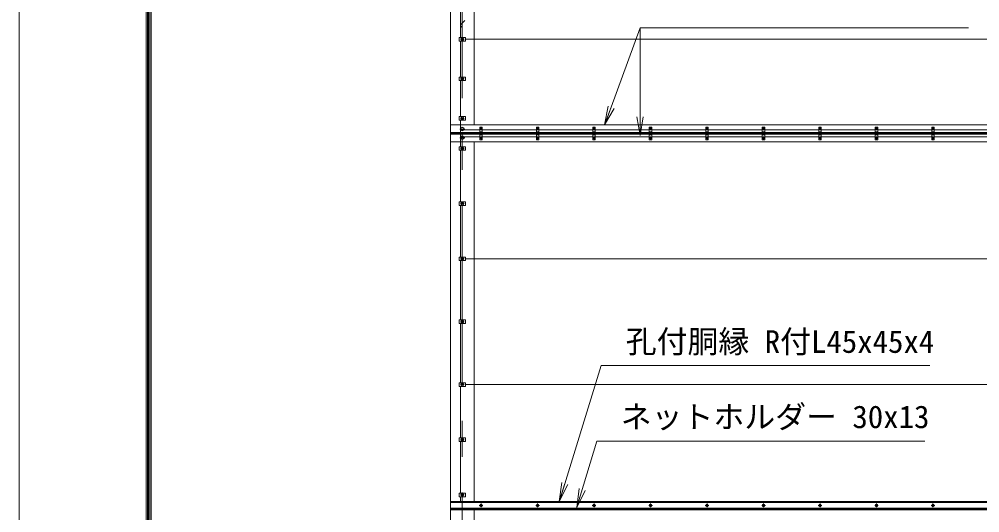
# Model space of a CAD drawing. Units: millimetres at full size; details may follow other scales. Extents: x -10500 to 10500, y -7425 to 7425.
# Drawn here: x -10500 to -5398, y -1729 to 892 of the extents above; entities that cross this region are included whole.
import ezdxf
from ezdxf.enums import TextEntityAlignment as Align

# ---------------------------------------------------------------- set-up
doc = ezdxf.new("R2010")
doc.units = ezdxf.units.MM
doc.header["$LTSCALE"] = 30
doc.linetypes.add('USER1', pattern=[50.8, 31.75, -6.35, 6.35, -6.35])
for name, color, linetype, lineweight in [('0-0_D-STR-TXT', 7, 'Continuous', 13), ('0-2_D-STR1', 1, 'Continuous', 18), ('0-3_D-BMK', 2, 'USER1', 13), ('0-4_D-STR3', 3, 'Continuous', 13), ('0-6_0', 7, 'Continuous', 18), ('0-8_D-STR2', 7, 'Continuous', 13), ('0-C_D-TTL', 7, 'Continuous', 18)]:
    doc.layers.add(name, color=color, linetype=linetype, lineweight=lineweight)
doc.styles.add('ＭＳ ゴシック', font='')
doc.styles.get('ＭＳ ゴシック').set_extended_font_data('MS Gothic')

# ---------------------------------------------------------------- blocks, each defined once
blk = doc.blocks.new('_Open')
at = {"layer": '0-6_0'}
blk.add_line((-30, 5), (0, 0), dxfattribs=at)
blk.add_lwpolyline([(-30, -5), (0, 0), (-30, 0)], dxfattribs=at)

msp = doc.modelspace()

# ---------------------------------------------------------------- linework, layer by layer
at = {"layer": '0-0_D-STR-TXT'}
msp.add_line((-7202.6, 845.94), (-7202.6, 276.45), dxfattribs=at)
for points in [[(-5457.9, 845.94), (-7202.6, 845.94), (-7390.1, 332.58)], [(-5663.96, -947.48), (-7408.66, -947.48), (-7630.86, -1667.38)], [(-5690.5, -1349.7), (-7431.39, -1349.7), (-7537.74, -1699.16)]]:
    msp.add_lwpolyline(points, dxfattribs=at)
at = {"layer": '0-2_D-STR1'}
for p, q in [((-8084.36, 330.7), (-8084.36, 4240.7)), ((-8209.36, 330.7), (-3146.86, 330.7)), ((-8209.36, 289.7), (-3146.86, 289.7)), ((-8209.36, 285.7), (-3146.86, 285.7)), ((-8209.36, 281.7), (-3146.86, 281.7)), ((-8209.36, 240.7), (-3146.86, 240.7)), ((-8084.36, -1669.3), (-8084.36, 240.7)), ((-8209.36, -1669.3), (-3146.86, -1669.3)), ((-8209.36, -1710.3), (-3146.86, -1710.3)), ((-8209.36, -1714.3), (-3146.86, -1714.3))]:
    msp.add_line(p, q, dxfattribs=at)
msp.add_lwpolyline([(-8209.36, 4285.7), (-8209.36, -2514.3), (-8084.36, -2514.3), (-8084.36, -1714.3)], dxfattribs=at)
at = {"layer": '0-3_D-BMK'}
for p, q in [((-8146.86, -2574.3), (-8146.86, 4345.7)), ((-8156.86, 785.7), (-8136.86, 785.7)), ((-8156.86, 575.7), (-8136.86, 575.7)), ((-8156.86, 365.7), (-8136.86, 365.7)), ((-8134.11, 308.7), (-8159.61, 308.7)), ((-8054.3, 309.7), (-8039.42, 309.7)), ((-8046.86, 302.26), (-8046.86, 317.14)), ((-7754.3, 309.7), (-7739.42, 309.7)), ((-7746.86, 302.26), (-7746.86, 317.14)), ((-7454.3, 309.7), (-7439.42, 309.7)), ((-7446.86, 302.26), (-7446.86, 317.14)), ((-7154.3, 309.7), (-7139.42, 309.7)), ((-7146.86, 302.26), (-7146.86, 317.14)), ((-6854.3, 309.7), (-6839.42, 309.7)), ((-6846.86, 302.26), (-6846.86, 317.14)), ((-6554.3, 309.7), (-6539.42, 309.7)), ((-6546.86, 302.26), (-6546.86, 317.14)), ((-6254.3, 309.7), (-6239.42, 309.7)), ((-6246.86, 302.26), (-6246.86, 317.14)), ((-5954.3, 309.7), (-5939.42, 309.7)), ((-5946.86, 302.26), (-5946.86, 317.14)), ((-5654.3, 309.7), (-5639.42, 309.7)), ((-5646.86, 302.26), (-5646.86, 317.14)), ((-8134.11, 262.7), (-8159.61, 262.7)), ((-8054.3, 261.7), (-8039.42, 261.7)), ((-8046.86, 269.14), (-8046.86, 254.26)), ((-7754.3, 261.7), (-7739.42, 261.7)), ((-7746.86, 269.14), (-7746.86, 254.26)), ((-7454.3, 261.7), (-7439.42, 261.7)), ((-7446.86, 269.14), (-7446.86, 254.26)), ((-7154.3, 261.7), (-7139.42, 261.7)), ((-7146.86, 269.14), (-7146.86, 254.26)), ((-6854.3, 261.7), (-6839.42, 261.7)), ((-6846.86, 269.14), (-6846.86, 254.26)), ((-6554.3, 261.7), (-6539.42, 261.7)), ((-6546.86, 269.14), (-6546.86, 254.26)), ((-6254.3, 261.7), (-6239.42, 261.7)), ((-6246.86, 269.14), (-6246.86, 254.26)), ((-5954.3, 261.7), (-5939.42, 261.7)), ((-5946.86, 269.14), (-5946.86, 254.26)), ((-5654.3, 261.7), (-5639.42, 261.7)), ((-5646.86, 269.14), (-5646.86, 254.26)), ((-8156.86, 205.7), (-8136.86, 205.7)), ((-8156.86, -87.3), (-8136.86, -87.3)), ((-8156.86, -380.3), (-8136.86, -380.3)), ((-8156.86, -714.3), (-8136.86, -714.3)), ((-8156.86, -1048.3), (-8136.86, -1048.3)), ((-8156.86, -1341.3), (-8136.86, -1341.3)), ((-8156.86, -1634.3), (-8136.86, -1634.3)), ((-8046.86, -1680.62), (-8046.86, -1699.97)), ((-7746.86, -1680.62), (-7746.86, -1699.97)), ((-7446.86, -1680.62), (-7446.86, -1699.97)), ((-7146.86, -1680.62), (-7146.86, -1699.97)), ((-6846.86, -1680.62), (-6846.86, -1699.97)), ((-6546.86, -1680.62), (-6546.86, -1699.97)), ((-6246.86, -1680.62), (-6246.86, -1699.97)), ((-5946.86, -1680.62), (-5946.86, -1699.97)), ((-5646.86, -1680.62), (-5646.86, -1699.97)), ((-8037.19, -1690.3), (-8056.53, -1690.3)), ((-7737.19, -1690.3), (-7756.53, -1690.3)), ((-7437.19, -1690.3), (-7456.53, -1690.3)), ((-7137.19, -1690.3), (-7156.53, -1690.3)), ((-6837.19, -1690.3), (-6856.53, -1690.3)), ((-6537.19, -1690.3), (-6556.53, -1690.3)), ((-6237.19, -1690.3), (-6256.53, -1690.3)), ((-5937.19, -1690.3), (-5956.53, -1690.3)), ((-5637.19, -1690.3), (-5656.53, -1690.3))]:
    msp.add_line(p, q, dxfattribs=at)
at = {"layer": '0-4_D-STR3'}
for p, q in [((-8156.86, 795.2), (-8156.86, 1026.2)), ((-8164.06, 795.2), (-8129.66, 795.2)), ((-8164.06, 795.2), (-8164.06, 776.2)), ((-8164.06, 776.2), (-8129.66, 776.2)), ((-8156.86, 585.2), (-8156.86, 776.2)), ((-8153.36, 789.46), (-8146.86, 793.21)), ((-8153.36, 781.95), (-8153.36, 789.46)), ((-8146.86, 778.2), (-8153.36, 781.95)), ((-8146.86, 793.21), (-8140.36, 789.46)), ((-8140.36, 781.95), (-8146.86, 778.2)), ((-8140.36, 789.46), (-8140.36, 781.95)), ((-8129.66, 795.2), (-8129.66, 776.2)), ((-8129.66, 785.7), (-5156.36, 785.7)), ((-8164.06, 585.2), (-8129.66, 585.2)), ((-8164.06, 585.2), (-8164.06, 566.2)), ((-8164.06, 566.2), (-8129.66, 566.2)), ((-8156.86, 375.2), (-8156.86, 566.2)), ((-8153.36, 579.46), (-8146.86, 583.21)), ((-8153.36, 571.95), (-8153.36, 579.46)), ((-8146.86, 568.2), (-8153.36, 571.95)), ((-8146.86, 583.21), (-8140.36, 579.46)), ((-8140.36, 571.95), (-8146.86, 568.2)), ((-8140.36, 579.46), (-8140.36, 571.95)), ((-8129.66, 585.2), (-8129.66, 566.2)), ((-8164.06, 375.2), (-8129.66, 375.2)), ((-8164.06, 375.2), (-8164.06, 356.2)), ((-8153.36, 369.46), (-8146.86, 373.21)), ((-8153.36, 361.95), (-8153.36, 369.46)), ((-8146.86, 358.2), (-8153.36, 361.95)), ((-8146.86, 373.21), (-8140.36, 369.46)), ((-8140.36, 361.95), (-8146.86, 358.2)), ((-8140.36, 369.46), (-8140.36, 361.95)), ((-8129.66, 375.2), (-8129.66, 356.2)), ((-8164.06, 356.2), (-8129.66, 356.2)), ((-8156.86, 290.7), (-8156.86, 356.2)), ((-8053.36, 293.7), (-8053.36, 319.7)), ((-8040.36, 319.7), (-8053.36, 319.7)), ((-8040.36, 293.7), (-8040.36, 319.7)), ((-7753.36, 293.7), (-7753.36, 319.7)), ((-7740.36, 319.7), (-7753.36, 319.7)), ((-7740.36, 293.7), (-7740.36, 319.7)), ((-7453.36, 293.7), (-7453.36, 319.7)), ((-7440.36, 319.7), (-7453.36, 319.7)), ((-7440.36, 293.7), (-7440.36, 319.7)), ((-7153.36, 293.7), (-7153.36, 319.7)), ((-7140.36, 319.7), (-7153.36, 319.7)), ((-7140.36, 293.7), (-7140.36, 319.7)), ((-6853.36, 293.7), (-6853.36, 319.7)), ((-6840.36, 319.7), (-6853.36, 319.7)), ((-6840.36, 293.7), (-6840.36, 319.7)), ((-6553.36, 293.7), (-6553.36, 319.7)), ((-6540.36, 319.7), (-6553.36, 319.7)), ((-6540.36, 293.7), (-6540.36, 319.7)), ((-6253.36, 293.7), (-6253.36, 319.7)), ((-6240.36, 319.7), (-6253.36, 319.7)), ((-6240.36, 293.7), (-6240.36, 319.7)), ((-5953.36, 293.7), (-5953.36, 319.7)), ((-5940.36, 319.7), (-5953.36, 319.7)), ((-5940.36, 293.7), (-5940.36, 319.7)), ((-5653.36, 293.7), (-5653.36, 319.7)), ((-5640.36, 319.7), (-5653.36, 319.7)), ((-5640.36, 293.7), (-5640.36, 319.7)), ((-8156.86, 304.7), (-8053.36, 304.7)), ((-8156.86, 215.2), (-8156.86, 280.7)), ((-8156.86, 266.7), (-8053.36, 266.7)), ((-8146.86, 298.89), (-8155.36, 303.8)), ((-8146.86, 252.89), (-8155.36, 257.8)), ((-8138.36, 303.8), (-8146.86, 298.89)), ((-8138.36, 257.8), (-8146.86, 252.89)), ((-8040.36, 293.7), (-8053.36, 293.7)), ((-8053.36, 277.7), (-8053.36, 251.7)), ((-8040.36, 277.7), (-8053.36, 277.7)), ((-8040.36, 304.7), (-7753.36, 304.7)), ((-8040.36, 277.7), (-8040.36, 251.7)), ((-8040.36, 266.7), (-7753.36, 266.7)), ((-7740.36, 293.7), (-7753.36, 293.7)), ((-7753.36, 277.7), (-7753.36, 251.7)), ((-7740.36, 277.7), (-7753.36, 277.7)), ((-7740.36, 304.7), (-7453.36, 304.7)), ((-7740.36, 277.7), (-7740.36, 251.7)), ((-7740.36, 266.7), (-7453.36, 266.7)), ((-7440.36, 293.7), (-7453.36, 293.7)), ((-7453.36, 277.7), (-7453.36, 251.7)), ((-7440.36, 277.7), (-7453.36, 277.7)), ((-7440.36, 304.7), (-7153.36, 304.7)), ((-7440.36, 277.7), (-7440.36, 251.7)), ((-7440.36, 266.7), (-7153.36, 266.7)), ((-7140.36, 293.7), (-7153.36, 293.7)), ((-7153.36, 277.7), (-7153.36, 251.7)), ((-7140.36, 277.7), (-7153.36, 277.7)), ((-7140.36, 304.7), (-6853.36, 304.7)), ((-7140.36, 277.7), (-7140.36, 251.7)), ((-7140.36, 266.7), (-6853.36, 266.7)), ((-6840.36, 293.7), (-6853.36, 293.7)), ((-6853.36, 277.7), (-6853.36, 251.7)), ((-6840.36, 277.7), (-6853.36, 277.7)), ((-6840.36, 304.7), (-6553.36, 304.7)), ((-6840.36, 277.7), (-6840.36, 251.7)), ((-6840.36, 266.7), (-6553.36, 266.7)), ((-6540.36, 293.7), (-6553.36, 293.7)), ((-6553.36, 277.7), (-6553.36, 251.7)), ((-6540.36, 277.7), (-6553.36, 277.7)), ((-6540.36, 304.7), (-6253.36, 304.7)), ((-6540.36, 277.7), (-6540.36, 251.7)), ((-6540.36, 266.7), (-6253.36, 266.7)), ((-6240.36, 293.7), (-6253.36, 293.7)), ((-6253.36, 277.7), (-6253.36, 251.7)), ((-6240.36, 277.7), (-6253.36, 277.7)), ((-6240.36, 304.7), (-5953.36, 304.7)), ((-6240.36, 277.7), (-6240.36, 251.7)), ((-6240.36, 266.7), (-5953.36, 266.7)), ((-5940.36, 293.7), (-5953.36, 293.7)), ((-5953.36, 277.7), (-5953.36, 251.7)), ((-5940.36, 277.7), (-5953.36, 277.7)), ((-5940.36, 304.7), (-5653.36, 304.7)), ((-5940.36, 277.7), (-5940.36, 251.7)), ((-5940.36, 266.7), (-5653.36, 266.7)), ((-5640.36, 293.7), (-5653.36, 293.7)), ((-5653.36, 277.7), (-5653.36, 251.7)), ((-5640.36, 277.7), (-5653.36, 277.7)), ((-5640.36, 304.7), (-5353.36, 304.7)), ((-5640.36, 277.7), (-5640.36, 251.7)), ((-5640.36, 266.7), (-5353.36, 266.7)), ((-8164.06, 215.2), (-8129.66, 215.2)), ((-8164.06, 215.2), (-8164.06, 196.2)), ((-8153.36, 209.46), (-8146.86, 213.21)), ((-8153.36, 201.95), (-8153.36, 209.46)), ((-8146.86, 213.21), (-8140.36, 209.46)), ((-8140.36, 209.46), (-8140.36, 201.95)), ((-8129.66, 215.2), (-8129.66, 196.2)), ((-8040.36, 251.7), (-8053.36, 251.7)), ((-7740.36, 251.7), (-7753.36, 251.7)), ((-7440.36, 251.7), (-7453.36, 251.7)), ((-7140.36, 251.7), (-7153.36, 251.7)), ((-6840.36, 251.7), (-6853.36, 251.7)), ((-6540.36, 251.7), (-6553.36, 251.7)), ((-6240.36, 251.7), (-6253.36, 251.7)), ((-5940.36, 251.7), (-5953.36, 251.7)), ((-5640.36, 251.7), (-5653.36, 251.7)), ((-8164.06, 196.2), (-8129.66, 196.2)), ((-8156.86, -77.8), (-8156.86, 196.2)), ((-8146.86, 198.2), (-8153.36, 201.95)), ((-8140.36, 201.95), (-8146.86, 198.2)), ((-8164.06, -77.8), (-8129.66, -77.8)), ((-8164.06, -77.8), (-8164.06, -96.8)), ((-8164.06, -96.8), (-8129.66, -96.8)), ((-8156.86, -370.8), (-8156.86, -96.8)), ((-8153.36, -83.54), (-8146.86, -79.79)), ((-8153.36, -91.05), (-8153.36, -83.54)), ((-8146.86, -94.8), (-8153.36, -91.05)), ((-8146.86, -79.79), (-8140.36, -83.54)), ((-8140.36, -91.05), (-8146.86, -94.8)), ((-8140.36, -83.54), (-8140.36, -91.05)), ((-8129.66, -77.8), (-8129.66, -96.8)), ((-8164.06, -370.8), (-8129.66, -370.8)), ((-8164.06, -370.8), (-8164.06, -389.8)), ((-8164.06, -389.8), (-8129.66, -389.8)), ((-8156.86, -704.8), (-8156.86, -389.8)), ((-8153.36, -376.54), (-8146.86, -372.79)), ((-8153.36, -384.05), (-8153.36, -376.54)), ((-8146.86, -387.8), (-8153.36, -384.05)), ((-8146.86, -372.79), (-8140.36, -376.54)), ((-8140.36, -384.05), (-8146.86, -387.8)), ((-8140.36, -376.54), (-8140.36, -384.05)), ((-8129.66, -370.8), (-8129.66, -389.8)), ((-8129.66, -380.3), (-5156.36, -380.3)), ((-8164.06, -704.8), (-8129.66, -704.8)), ((-8164.06, -704.8), (-8164.06, -723.8)), ((-8153.36, -710.54), (-8146.86, -706.79)), ((-8153.36, -718.05), (-8153.36, -710.54)), ((-8146.86, -706.79), (-8140.36, -710.54)), ((-8140.36, -710.54), (-8140.36, -718.05)), ((-8129.66, -704.8), (-8129.66, -723.8)), ((-8164.06, -723.8), (-8129.66, -723.8)), ((-8156.86, -1038.8), (-8156.86, -723.8)), ((-8146.86, -721.8), (-8153.36, -718.05)), ((-8140.36, -718.05), (-8146.86, -721.8)), ((-8164.06, -1038.8), (-8129.66, -1038.8)), ((-8164.06, -1038.8), (-8164.06, -1057.8)), ((-8164.06, -1057.8), (-8129.66, -1057.8)), ((-8156.86, -1331.8), (-8156.86, -1057.8)), ((-8153.36, -1044.54), (-8146.86, -1040.79)), ((-8153.36, -1052.05), (-8153.36, -1044.54)), ((-8146.86, -1055.8), (-8153.36, -1052.05)), ((-8146.86, -1040.79), (-8140.36, -1044.54)), ((-8140.36, -1052.05), (-8146.86, -1055.8)), ((-8140.36, -1044.54), (-8140.36, -1052.05)), ((-8129.66, -1038.8), (-8129.66, -1057.8)), ((-8129.66, -1048.3), (-5156.36, -1048.3)), ((-8164.06, -1331.8), (-8129.66, -1331.8)), ((-8164.06, -1331.8), (-8164.06, -1350.8)), ((-8164.06, -1350.8), (-8129.66, -1350.8)), ((-8156.86, -1624.8), (-8156.86, -1350.8)), ((-8153.36, -1337.54), (-8146.86, -1333.79)), ((-8153.36, -1345.05), (-8153.36, -1337.54)), ((-8146.86, -1348.8), (-8153.36, -1345.05)), ((-8146.86, -1333.79), (-8140.36, -1337.54)), ((-8140.36, -1345.05), (-8146.86, -1348.8)), ((-8140.36, -1337.54), (-8140.36, -1345.05)), ((-8129.66, -1331.8), (-8129.66, -1350.8)), ((-8164.06, -1624.8), (-8129.66, -1624.8)), ((-8164.06, -1624.8), (-8164.06, -1643.8)), ((-8153.36, -1630.54), (-8146.86, -1626.79)), ((-8153.36, -1638.05), (-8153.36, -1630.54)), ((-8146.86, -1626.79), (-8140.36, -1630.54)), ((-8140.36, -1630.54), (-8140.36, -1638.05)), ((-8129.66, -1624.8), (-8129.66, -1643.8)), ((-3146.86, -1675.3), (-8209.36, -1675.3)), ((-8164.06, -1643.8), (-8129.66, -1643.8)), ((-8156.86, -1675.3), (-8156.86, -1643.8)), ((-8146.86, -1641.8), (-8153.36, -1638.05)), ((-8140.36, -1638.05), (-8146.86, -1641.8)), ((-3146.86, -1705.3), (-8209.36, -1705.3))]:
    msp.add_line(p, q, dxfattribs=at)
for points in [[(-8155.36, 303.8), (-8155.36, 313.61), (-8146.86, 318.52)], [(-8146.86, 318.52), (-8138.36, 313.61), (-8138.36, 303.8)], [(-8155.36, 257.8), (-8155.36, 267.61), (-8146.86, 272.52)], [(-8146.86, 272.52), (-8138.36, 267.61), (-8138.36, 257.8)]]:
    msp.add_lwpolyline(points, dxfattribs=at)
for points in [[(-8046.86, -1684.55), (-8051.84, -1687.42), (-8051.84, -1693.17), (-8046.86, -1696.05), (-8041.88, -1693.17), (-8041.88, -1687.42)], [(-7746.86, -1684.55), (-7751.84, -1687.42), (-7751.84, -1693.17), (-7746.86, -1696.05), (-7741.88, -1693.17), (-7741.88, -1687.42)], [(-7446.86, -1684.55), (-7451.84, -1687.42), (-7451.84, -1693.17), (-7446.86, -1696.05), (-7441.88, -1693.17), (-7441.88, -1687.42)], [(-7146.86, -1684.55), (-7151.84, -1687.42), (-7151.84, -1693.17), (-7146.86, -1696.05), (-7141.88, -1693.17), (-7141.88, -1687.42)], [(-6846.86, -1684.55), (-6851.84, -1687.42), (-6851.84, -1693.17), (-6846.86, -1696.05), (-6841.88, -1693.17), (-6841.88, -1687.42)], [(-6546.86, -1684.55), (-6551.84, -1687.42), (-6551.84, -1693.17), (-6546.86, -1696.05), (-6541.88, -1693.17), (-6541.88, -1687.42)], [(-6246.86, -1684.55), (-6251.84, -1687.42), (-6251.84, -1693.17), (-6246.86, -1696.05), (-6241.88, -1693.17), (-6241.88, -1687.42)], [(-5946.86, -1684.55), (-5951.84, -1687.42), (-5951.84, -1693.17), (-5946.86, -1696.05), (-5941.88, -1693.17), (-5941.88, -1687.42)], [(-5646.86, -1684.55), (-5651.84, -1687.42), (-5651.84, -1693.17), (-5646.86, -1696.05), (-5641.88, -1693.17), (-5641.88, -1687.42)]]:
    msp.add_lwpolyline(points, close=True, dxfattribs=at)
for centre, radius in [((-8146.86, 785.7), 6.25), ((-8146.86, 575.7), 6.25), ((-8146.86, 365.7), 6.25), ((-8146.86, 308.7), 8.25), ((-8046.86, 309.7), 5.25), ((-7746.86, 309.7), 5.25), ((-7446.86, 309.7), 5.25), ((-7146.86, 309.7), 5.25), ((-6846.86, 309.7), 5.25), ((-6546.86, 309.7), 5.25), ((-6246.86, 309.7), 5.25), ((-5946.86, 309.7), 5.25), ((-5646.86, 309.7), 5.25), ((-8146.86, 262.7), 8.25), ((-8046.86, 261.7), 5.25), ((-7746.86, 261.7), 5.25), ((-7446.86, 261.7), 5.25), ((-7146.86, 261.7), 5.25), ((-6846.86, 261.7), 5.25), ((-6546.86, 261.7), 5.25), ((-6246.86, 261.7), 5.25), ((-5946.86, 261.7), 5.25), ((-5646.86, 261.7), 5.25), ((-8146.86, 205.7), 6.25), ((-8146.86, -87.3), 6.25), ((-8146.86, -380.3), 6.25), ((-8146.86, -714.3), 6.25), ((-8146.86, -1048.3), 6.25), ((-8146.86, -1341.3), 6.25), ((-8146.86, -1634.3), 6.25), ((-8046.86, -1690.3), 6.5), ((-8046.86, -1690.3), 4.98), ((-7746.86, -1690.3), 6.5), ((-7746.86, -1690.3), 4.98), ((-7446.86, -1690.3), 6.5), ((-7446.86, -1690.3), 4.98), ((-7146.86, -1690.3), 6.5), ((-7146.86, -1690.3), 4.98), ((-6846.86, -1690.3), 6.5), ((-6846.86, -1690.3), 4.98), ((-6546.86, -1690.3), 6.5), ((-6546.86, -1690.3), 4.98), ((-6246.86, -1690.3), 6.5), ((-6246.86, -1690.3), 4.98), ((-5946.86, -1690.3), 6.5), ((-5946.86, -1690.3), 4.98), ((-5646.86, -1690.3), 6.5), ((-5646.86, -1690.3), 4.98)]:
    msp.add_circle(centre, radius, dxfattribs=at)
at = {"layer": '0-8_D-STR2'}
for p, q in [((-8156.86, 861.85), (-8133.78, 884.93)), ((-8147.29, 847.8), (-8156.86, 857.36))]:
    msp.add_line(p, q, dxfattribs=at)
at = {"layer": '0-C_D-TTL', "color": 2}
msp.add_lwpolyline([(-10500, 7425), (10500, 7425), (10500, -7425), (-10500, -7425)], close=True, dxfattribs=at)
at = {"layer": '0-C_D-TTL'}
for points in [[(-9825, 6875), (9825, 6875), (9825, -6875), (-9825, -6875)], [(-9818.75, 6868.75), (9818.75, 6868.75), (9818.75, -6868.75), (-9818.75, -6868.75)], [(-9812.5, 6862.5), (9812.5, 6862.5), (9812.5, -6862.5), (-9812.5, -6862.5)], [(-9806.25, 6856.25), (9806.25, 6856.25), (9806.25, -6856.25), (-9806.25, -6856.25)], [(-9800, 6850), (9800, 6850), (9800, -6850), (-9800, -6850)]]:
    msp.add_lwpolyline(points, close=True, dxfattribs=at)

# ---------------------------------------------------------------- block references
at = {"layer": '0-0_D-STR-TXT', "xscale": 3.333333, "yscale": 3.333333}
for p, rotation in [((-7390.78, 330.7), 249.93573), ((-7202.6, 274.45), 270), ((-7631.45, -1669.3), 252.84683), ((-7538.32, -1701.08), 253.07328)]:
    msp.add_blockref('_Open', p, dxfattribs=dict(at, rotation=rotation))

# ---------------------------------------------------------------- texts
at = {"layer": '0-0_D-STR-TXT', "style": 'ＭＳ ゴシック'}
for s, p in [('孔付胴縁 R付L45x45x4', (-7278.81, -916.02)), ('ネットホルダー 30x13', (-7305.34, -1315.7))]:
    msp.add_text(s, height=120.3, dxfattribs=at).set_placement(p, align=Align.BOTTOM_LEFT)

doc.saveas('drawing.dxf')
